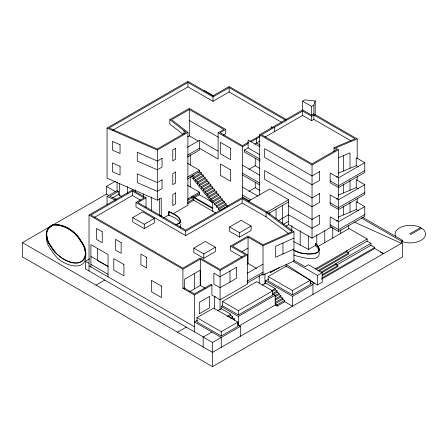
<?xml version="1.0" encoding="UTF-8"?>
<svg xmlns="http://www.w3.org/2000/svg" width="448" height="448" viewBox="0 0 448 448"><rect width="100%" height="100%" fill="white"/><g stroke="black" fill="none" stroke-linecap="round" stroke-linejoin="round"><path stroke-width="0.67" d="M46.351 235.766L46.463 239.848L47.533 243.813A48.294 27.882 0 0 0 49.549 247.621L52.836 252.566A48.294 27.882 0 0 0 55.754 256.178C62.289 264.953 86.442 273.358 85.814 255.097M46.726 234.573L46.794 232.803M85.406 253.484L85.03 257.214M46.794 233.218C46.57 229.505 49.638 226.811 52.595 225.182A1.719 0.991 0 0 1 54.471 224.767C62.731 224.543 70.325 228.833 75.992 234.573A47.846 27.625 0 0 1 78.876 238.146L82.169 243.096A47.846 27.625 0 0 1 84.162 246.865L85.226 250.796L85.406 253.898M85.338 254.845C82.303 269.982 62.356 260.355 56.146 253.075A47.846 27.625 0 0 1 53.256 249.502L49.963 244.552A47.846 27.625 0 0 1 47.97 240.783L46.766 235.514M46.967 231.851C47.566 228.939 50.176 227.013 52.595 225.59A1.719 0.991 0 0 1 54.471 225.176C62.731 224.958 70.325 229.247 75.992 234.982A47.846 27.625 0 0 1 78.876 238.56L82.169 243.505A47.846 27.625 0 0 1 84.162 247.279L85.366 252.549M357.196 158.43L357.196 138.914L313.88 113.91L313.88 105.129L315.207 100.996L304.797 99.887L302.585 101.164L302.585 109.945L259.638 134.736L259.638 195.031M84.812 257.807L83.703 259.577M180.034 227.416L180.544 226.615L180.387 224.409M81.922 261.29C86.901 258.283 86.447 251.535 84.599 246.809A48.294 27.882 0 0 0 82.589 243.001L79.296 238.056A48.294 27.882 0 0 0 76.384 234.444C70.627 228.603 62.882 224.286 54.488 224.504A2.078 1.198 0 0 0 52.282 224.997C45.948 227.522 44.957 235.222 47.533 240.839A48.294 27.882 0 0 0 49.549 244.647L52.836 249.592A48.294 27.882 0 0 0 55.754 253.204L62.894 258.888M82.286 261.033C76.535 265.58 68.096 261.974 62.563 258.647M161.235 216.479L161.235 197.921L157.338 200.172L107.066 178.181L107.066 128.05L187.947 81.357L212.996 95.822L229.135 86.503L286.216 119.459M285.522 120.154L229.135 87.601L212.996 96.919L187.947 82.454L109.11 127.971L157.214 149.016L186.133 132.322L169.809 119.655L189.302 108.399L225.719 129.422L225.719 133.812L223.434 135.128M112.717 130.278L187.947 86.845L212.996 101.31L229.135 91.991L281.322 122.119M187.494 155.187L199.45 148.282L218.114 159.062L218.114 132.714L223.815 129.422L189.302 109.497L171.578 119.728L187.902 132.395L187.902 205.206L172.564 214.066M107.066 128.05L157.338 150.041L187.902 132.395M187.594 136.83L189.302 135.839L198.386 141.086M362.639 217.314L402.64 240.414L402.64 256.878L212.52 366.643L22.4 256.878L22.4 242.609L106.439 194.09L106.439 186.407L115.528 181.154M187.494 147.263L199.45 140.358L218.114 151.138M107.066 204.63L107.066 196.47L117.046 190.714L118.322 191.436L118.317 194.555L112.633 197.837M118.317 191.442L109.788 196.364L116.682 199.382M225.719 129.422L220.013 132.714L242.486 145.69L248.545 142.19M187.494 157.018L199.45 150.114L199.45 140.358M89.034 270.995L89.034 215.012L132.384 189.986L146.009 197.848L146.009 207.402M288.764 233.632L266.106 216.86L242.166 203.039L185.718 235.626L135.996 206.92L135.996 202.53L144.105 197.848L132.384 191.083L90.938 215.012L182.913 268.117L200.374 258.031L220.125 269.433L245.521 254.772L230.546 246.131L230.546 250.522L241.926 257.09M94.539 217.325L132.384 195.474L140.588 200.211M146.009 197.848L137.9 202.53L185.718 230.138L242.166 197.551L267.114 211.954L293.966 231.834L293.966 261.106L263.015 275.038L261.839 274.361M187.494 177.139L199.45 170.24L199.45 172.066L198.251 172.754M249.76 141.49L260.064 135.542M302.585 111.042L261.542 134.736L312.038 163.89L336.571 149.727L334.006 147.689L355.13 138.824L313.88 115.007L311.668 116.29L302.585 111.042L302.585 115.433L265.11 137.071M302.585 101.164L311.668 106.406L313.88 105.129M212.755 211.215L212.755 203.532L191.845 177.374L191.845 176.092L199.45 171.702L201.348 172.799L201.348 174.082L193.743 178.472L193.743 177.19L201.348 172.799M218.114 132.714L242.486 146.787L248.102 143.545M251.11 141.809L260.154 136.59M187.494 178.97L191.677 176.551M192.875 175.862L194.068 175.174M260.327 161.151L244.356 151.928L244.356 150.097L248.102 147.935L259.93 154.767M254.716 144.116L260.036 141.047M195.647 179.57L203.252 175.179L203.252 176.456L195.647 180.846L195.647 179.57L193.743 178.472M132.737 217.594L142.716 211.831L154.258 218.49L154.258 222.88L144.278 228.642L132.737 221.984L132.737 217.594L144.278 224.252L154.258 218.49M302.585 109.945L311.668 115.186L313.88 113.91M197.546 181.944L205.15 177.554L205.15 178.836L197.546 183.226L197.546 181.944L195.647 180.846M199.45 184.324L207.054 179.934L207.054 181.216L199.45 185.606L199.45 184.324L197.546 183.226M302.585 115.433L311.668 120.68L313.88 119.398L350.946 140.795M201.348 186.704L208.953 182.314L208.953 183.59L201.348 187.981L201.348 186.704L199.45 185.606M203.252 189.078L210.857 184.688L210.857 185.97L203.252 190.361L203.252 189.078L201.348 187.981M187.494 199.091L199.45 192.192L199.45 194.751L212.178 202.104M187.494 200.374L191.677 197.96M193.06 197.159L199.45 193.469M163.531 217.997L168.7 215.012L168.7 211.904L169.025 211.719C173.482 213.898 181.177 216.199 180.505 222.471L178.976 223.563L175.818 224.734M194.219 197.77L199.45 194.751M205.15 191.458L212.755 187.068L212.755 188.35L205.15 192.741L205.15 191.458L203.252 190.361M203.476 337.064L85.411 268.901L85.411 261.218L89.622 258.787M187.566 202.53L193.743 198.957L193.743 200.239L215.667 212.895M187.566 203.806L193.743 200.239M248.87 169.445L255.254 165.76L259.986 168.493M207.054 193.838L214.659 189.448L214.659 190.725L207.054 195.115L207.054 193.838L205.15 192.741M208.953 196.213L216.558 191.822L216.558 193.105L208.953 197.495L208.953 196.213L207.054 195.115M210.857 198.593L218.462 194.202L218.462 195.485L210.857 199.875L210.857 198.593L208.953 197.495M212.755 200.973L220.36 196.582L220.36 197.859L212.755 202.25L212.755 200.973L210.857 199.875M214.659 203.347L222.264 198.957L222.264 200.239L214.659 204.63L214.659 203.347L212.755 202.25M216.558 205.727L224.162 201.337L224.162 202.619L216.558 207.01L216.558 205.727L214.659 204.63M218.462 208.107L226.066 203.717L226.066 204.994L218.462 209.39L218.462 208.107L216.558 207.01M248.87 191.402L255.254 187.712L255.254 182.162M225.624 207.446L220.36 210.487L218.462 209.39M226.794 206.769L227.965 206.097L226.066 204.994M135.996 202.53L185.718 231.235L242.166 198.649L266.106 212.47L292.079 231.7L263.122 244.737L248.046 236.029L230.546 246.131M96.018 285.107L104.748 280.067M248.097 200.995L249.239 200.334M248.298 201.337L269.819 188.916L288.596 199.752L288.596 224.633L312.038 238.168L331.761 226.778M259.638 134.736L312.038 164.987L338.335 149.806L335.882 147.857L357.196 138.914M229.611 226.968L241.147 220.304L251.126 226.066L251.126 230.457L239.59 237.121L229.611 231.358L229.611 226.968L239.59 232.73L251.126 226.066M193.827 248.125L205.363 241.461L215.342 247.223L215.342 251.614L203.806 258.278L193.827 252.515L193.827 248.125L203.806 253.887L215.342 247.223M267.075 212.178L288.596 199.752M268.626 213.483L288.596 201.947M336.582 177.162L338.335 176.148L338.335 149.806M338.57 177.811L364.773 162.686L364.773 172.441L338.57 187.566L330.154 182.7L330.154 172.95L338.57 177.811L338.57 187.566M182.913 269.214L200.374 259.129L220.125 270.53L247.419 254.772L247.419 284.043L220.125 299.802L211.915 295.064L211.915 284.934L210.963 284.385L194.449 293.916L183.859 287.806L182.913 288.355L182.913 269.214L89.034 215.012M293.966 231.834L263.015 245.767L248.046 237.126L232.45 246.131L247.419 254.772M364.773 170.61L338.57 185.735L330.154 180.874M278.326 220.685L288.596 214.754L312.038 228.29L319.642 223.899L319.642 215.113L312.038 219.503L288.596 205.974M283.461 224.308L288.596 221.34M286.205 226.016L288.596 224.633M242.34 251.395L248.046 248.102M336.582 199.114L338.335 198.1L338.335 187.001M338.57 199.763L364.773 184.638L364.773 194.393L338.57 209.518L330.154 204.658L330.154 194.902L338.57 199.763L338.57 209.518M189.84 291.558L200.374 285.471L205.083 288.193M364.773 192.562L338.57 207.687L330.154 202.826M246.904 264.13L248.046 263.469L256.564 268.391M182.913 288.355L194.449 295.014L211.915 284.934M336.582 221.066L338.335 220.058L338.335 208.953M247.419 273.196L263.015 264.191M338.57 221.721L364.773 206.595L364.773 216.345L338.57 231.47L330.154 226.61L330.154 216.854L338.57 221.721L338.57 231.47M215.505 296.649L214.368 297.304L214.368 309.03M247.419 281.114L263.015 272.115M364.773 214.514L338.57 229.639L330.154 224.778M318.976 251.216L318.36 248.87L315.364 245.487L315.364 243.662L315.689 243.471C329.129 256.418 302.77 255.343 296.61 251.597A33.74 19.482 0 0 1 293.742 250.522M247.419 282.946L263.015 273.941M293.625 241.595L308.554 249.418L315.364 245.487M279.882 267.243L270.374 272.731L270.374 271.387M222.522 305.771L222.522 301.482L256.799 281.691L272.67 290.87L272.67 295.159L238.403 314.944L222.522 305.771L221.25 306.505L221.25 308.7L230.798 314.21L230.798 315.493L228.458 316.842M317.929 246.568L349.098 228.575L367.13 238.986L367.13 241.142L347.469 252.493M196.986 317.688L213.646 308.067L237.916 322.078L237.916 326.368L221.25 335.989L196.986 321.978L196.986 317.688L221.25 331.699L237.916 322.078M268.195 276.578L286.143 266.213L310.33 280.179L310.33 284.469L292.382 294.829L268.195 280.862L268.195 276.578L292.382 290.545L310.33 280.179M197.45 320.247L194.449 321.978L221.25 337.45L221.25 347.329M272.849 291.194L275.19 289.845L275.19 288.562L265.658 283.058L265.658 280.862L268.671 279.126M177.542 332.175L186.273 327.135M217.739 310.722L221.25 308.7M262.147 285.085L265.658 283.058M271.678 290.59L275.19 288.562M227.293 316.238L230.798 314.21M222.522 301.482L238.403 310.654L272.67 290.87M230.362 317.94L232.702 316.59L232.702 317.867L234.601 318.965L234.601 320.247M272.412 293.642L277.088 290.942L277.088 292.219L272.994 294.582M315.213 268.957L367.13 238.986M316.406 269.399L346.87 251.81L348.774 252.913L348.774 253.932L318.903 271.174M230.944 318.881L232.702 317.867M221.25 306.505L238.403 316.406L275.206 295.159L275.206 305.038L239.008 325.937M317.71 270.844L348.774 252.913M203.162 346.97L203.162 337.092L211.898 332.052M233.43 319.642L234.601 318.965M274.898 295.68L278.992 293.317L278.992 294.599L274.898 296.962M320.88 272.233L370.933 243.337L370.933 245.28L336.616 265.087M275.044 299.074L280.89 295.697L280.89 296.979L275.044 300.356M322.09 272.558L336.017 264.516L337.915 265.614L337.915 266.532L322.174 275.621M293.401 261.514L317.503 275.43L322.185 272.726L322.185 282.24L317.503 284.939L310.257 280.756M322.174 274.702L337.915 265.614M275.206 302.478L282.811 298.088L282.811 299.365L275.206 303.755L277.088 304.842L284.693 300.451L284.693 301.734L292.46 306.219L292.46 296.341L265.658 280.862M321.647 278.124L374.735 247.475L374.735 248.494L321.647 279.143M312.732 284.2L314.479 283.192L286.054 264.393M203.162 337.092L212.52 342.496L240.453 326.368L240.453 336.246M292.46 296.341L312.945 284.514L312.945 294.392M275.206 305.038L277.088 306.124L284.693 301.734M420.56 227.578L409.814 233.783L410.894 234.405L421.635 228.206M361.368 218.047L401.374 241.142L402.64 240.414M401.374 241.142L401.374 243.337L212.52 352.374L22.4 242.609M293.966 238.05L275.66 246.294L275.66 257.27L293.966 249.032M338.156 157.881L350.022 152.902L350.022 168.269M338.156 173.247L356.216 165.67L358.495 166.986M338.156 195.199L356.216 187.622L358.495 188.938M338.156 217.157L356.216 209.574L358.495 210.896M175.622 224.504C187.236 222.04 173.505 212.778 168.7 211.904M168.7 215.012C172.732 216.972 178.209 218.596 179.945 223.166M107.066 196.47L115.332 200.088M354.25 222.068L401.374 243.337M380.408 252.174L383.589 253.607L374.735 248.494M364.773 162.686L356.216 157.746L356.216 165.67M272.871 127.691L271.158 126.7L271.158 128.022M204.086 90.462L213.629 95.967M364.773 184.638L356.216 179.698L356.216 187.622M260.07 145.124L256.519 143.074L256.519 138.684M364.773 206.595L356.216 201.656L356.216 209.574M259.93 146.843L248.102 140.017L248.102 147.935M244.356 150.097L260.327 159.32M189.302 120.473L218.366 137.256M242.486 165.211L259.638 175.112M367.13 241.142L370.933 243.337M370.933 245.28L374.735 247.475M242.486 173.13L259.638 183.036M242.486 174.961L259.638 184.867M255.254 187.712L259.986 190.473M242.486 187.163L257.863 196.039M187.404 163.285L199.45 170.24M242.486 195.087L250.768 199.864M242.486 196.913L249.586 201.012M201.348 174.082L203.252 175.179M203.252 176.456L205.15 177.554M205.15 178.836L207.054 179.934M207.054 181.216L208.953 182.314M208.953 183.59L210.857 184.688M210.857 185.97L212.755 187.068M191.845 176.092L193.743 177.19M212.755 188.35L214.659 189.448M214.659 190.725L216.558 191.822M216.558 193.105L218.462 194.202M218.462 195.485L220.36 196.582M220.36 197.859L222.264 198.957M222.264 200.239L224.162 201.337M224.162 202.619L226.066 203.717M187.404 185.237L199.45 192.192M192.478 196.213L212.794 207.945M212.755 208.656L191.845 196.582L191.845 197.859L193.743 198.957M322.185 272.726L308.459 264.807L305.049 266.773L293.574 260.148M309.966 282.794L312.945 284.514M159.97 215.482L161.235 216.216M106.439 186.407L115.875 191.856M118.322 194.55L121.341 196.291M275.19 289.845L277.088 290.942M277.088 292.219L278.992 293.317M106.439 194.09L108.797 195.451M278.992 294.599L280.89 295.697M280.89 296.979L282.811 298.088M282.811 299.365L284.693 300.451M272.843 293.793L275.206 295.159M230.798 315.493L232.702 316.59M237.457 323.176L238.403 323.725M240.29 326.094L238.403 325.002L238.403 316.406M237.474 324.649L240.453 326.368M90.91 256.469L108.046 266.364M98.168 260.898L107.794 266.459M85.411 261.218L89.034 263.312M90.91 264.393L108.046 274.288M89.034 265.871L194.449 326.732M182.93 134.226L169.809 124.046L169.809 119.655M315.364 243.662C328.406 256.301 302.73 254.912 296.834 251.373A33.292 19.219 0 0 1 294.006 250.309M52.903 249.34L49.963 244.966A47.846 27.625 0 0 1 48.53 242.469M47.97 241.192L46.911 237.261L46.726 234.164M319.2 252.274C320.662 262.959 301.554 257.18 296.61 255.987A33.74 19.482 0 0 1 293.742 254.912M357.196 176.551L357.196 180.034M357.196 198.85L357.196 202.339M350.022 180.443L350.022 190.226M350.022 202.395L350.022 212.178M348.723 225.31L348.723 228.788M346.87 250.678L346.87 251.81M343.493 155.641L343.493 171.007M343.493 184.582L343.493 192.959M343.493 206.534L343.493 214.917M340.738 229.919L340.738 233.397M336.017 263.491L336.017 264.516M334.006 147.689L334.006 151.452M332.752 227.562L332.752 238.011M324.772 230.782L324.772 242.62M317.503 275.43L317.503 284.939M316.786 234.696L316.786 245.14M315.207 100.996L315.207 114.94M313.88 115.007L313.88 119.398M312.038 164.987L312.038 238.168M311.668 106.406L311.668 115.186M311.668 116.29L311.668 120.68M308.554 235.827L308.554 249.418M300.194 230.77L300.194 245.039M292.382 290.545L292.382 294.829M291.833 225.708L291.833 230.468M286.143 264.264L286.143 266.986M282.968 243.006L282.968 253.982M282.324 205.576L282.324 223.647M277.088 304.842L277.088 306.124M276.046 209.199L276.046 218.635M274.624 127.187L274.624 131.578M269.769 212.822L269.769 214.172M266.106 212.47L266.106 216.86M264.93 273.633L264.93 283.976M263.015 245.767L263.015 275.038M259.224 275.542L259.224 283.13M255.254 158.127L255.254 165.76M248.046 237.126L248.046 263.469M242.486 146.787L242.486 198.29M242.166 198.649L242.166 203.039M239.59 232.73L239.59 237.121M238.403 310.654L238.403 314.944M229.981 271.062L229.981 282.038M229.135 87.601L229.135 91.991M221.25 331.699L221.25 335.989M220.125 270.53L220.069 309.87M212.996 96.919L212.996 101.31M212.52 342.496L212.52 366.643M203.806 253.887L203.806 258.278M200.374 259.129L200.374 285.471M200.194 285.578L200.194 270.211L184.604 279.21L184.604 288.994M194.494 273.504L194.494 288.87M194.449 295.014L194.449 331.856M190.254 154.454L190.254 164.931M190.254 176.406L190.254 186.883M189.302 109.497L189.302 135.839M187.947 82.454L187.947 86.845M185.718 231.235L185.718 235.626M184.022 130.687L184.022 133.823M169.025 211.719L169.025 215.482M159.337 198.884L159.337 215.382M157.338 150.041L157.338 200.172M151.351 197.025L151.351 210.773M144.278 224.252L144.278 228.642M143.366 193.788L143.366 197.226M135.386 189.868L135.386 191.929M132.384 191.083L132.384 195.474M127.4 186.631L127.4 193.508M119.414 183.4L119.414 195.77M117.057 182.034L117.057 190.971M108.046 276.847L108.046 254.531L90.91 244.636L90.91 266.958M97.563 248.287L97.563 260.551M55.082 252.319A47.846 27.625 0 0 1 54.118 251.132M53.822 250.729A47.846 27.625 0 0 1 53.256 249.917M402.73 241.718A15.249 8.803 0 0 0 421.814 239.898A15.249 8.803 0 0 0 422.447 228.738L419.636 227.114A15.249 8.803 0 0 0 401.884 226.778A15.249 8.803 0 0 0 395.623 236.376M175.644 148.254L172.794 149.901L172.794 160.882L175.644 159.23L175.644 148.254M162.053 158.295L157.338 161.017L137.278 152.242L137.278 161.022L157.338 169.803L162.053 167.082L162.053 158.295M162.053 179.883L157.338 182.605L137.278 173.83L137.278 182.61L157.338 191.386L162.053 188.664L162.053 179.883M175.644 172.038L172.794 173.684L172.794 184.66L175.644 183.014L175.644 172.038M175.644 192.898L172.794 194.544L172.794 205.52L175.644 203.874L175.644 192.898M319.642 171.573L312.038 175.963L264.628 148.596L264.628 157.377L312.038 184.744L319.642 180.354L319.642 171.573M319.642 193.53L312.038 197.921L264.628 170.548L264.628 179.329L312.038 206.702L319.642 202.311L319.642 193.53M236.527 267.282L220.125 276.752L213.886 273.151L213.886 284.127L220.125 287.728L236.527 278.258L236.527 267.282M209.401 296.514L199.304 302.344L199.304 313.768L209.401 307.938L209.401 296.514M120.047 144.704L112.392 141.355L112.392 150.136L120.047 153.485L120.047 144.704M120.047 166.292L112.392 162.943L112.392 171.724L120.047 175.073L120.047 166.292M230.502 148.204L220.399 142.369L220.399 153.793L230.502 159.628L230.502 148.204M230.502 169.792L220.399 163.957L220.399 175.381L230.502 181.216L230.502 169.792M102.239 231.722L96.533 228.43L96.533 239.406L102.239 242.698L102.239 231.722M121.167 242.654L115.466 239.361L115.466 250.034L121.167 253.327L121.167 242.654M146.63 257.354L140.924 254.061L140.924 264.729L146.63 268.022L146.63 257.354M161.526 286.138L151.424 280.308L151.424 291.732L161.526 297.562L161.526 286.138M123.917 264.477L113.814 258.642L113.814 270.066L123.917 275.901L123.917 264.477"/></g></svg>
